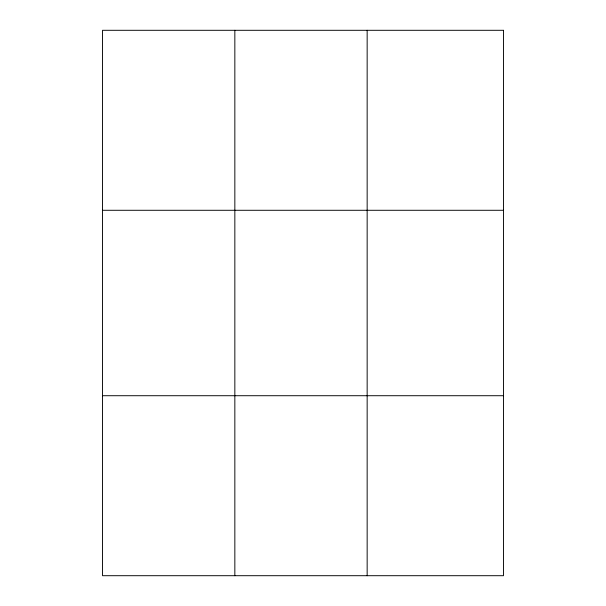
<?xml version="1.0" encoding="UTF-8"?>
<svg xmlns="http://www.w3.org/2000/svg" width="606" height="606" viewBox="0 0 606 606"><rect width="100%" height="100%" fill="white"/><g stroke="black" fill="none" stroke-linecap="round" stroke-linejoin="round"><path stroke-width="0.91" d="M234.84 575.7L234.84 30.3M367.153 575.7L367.153 30.3M102.528 210.282L503.472 210.282M102.528 395.718L503.472 395.718M503.472 30.3L503.472 575.7L102.528 575.7L102.528 30.3L503.472 30.3"/></g></svg>
